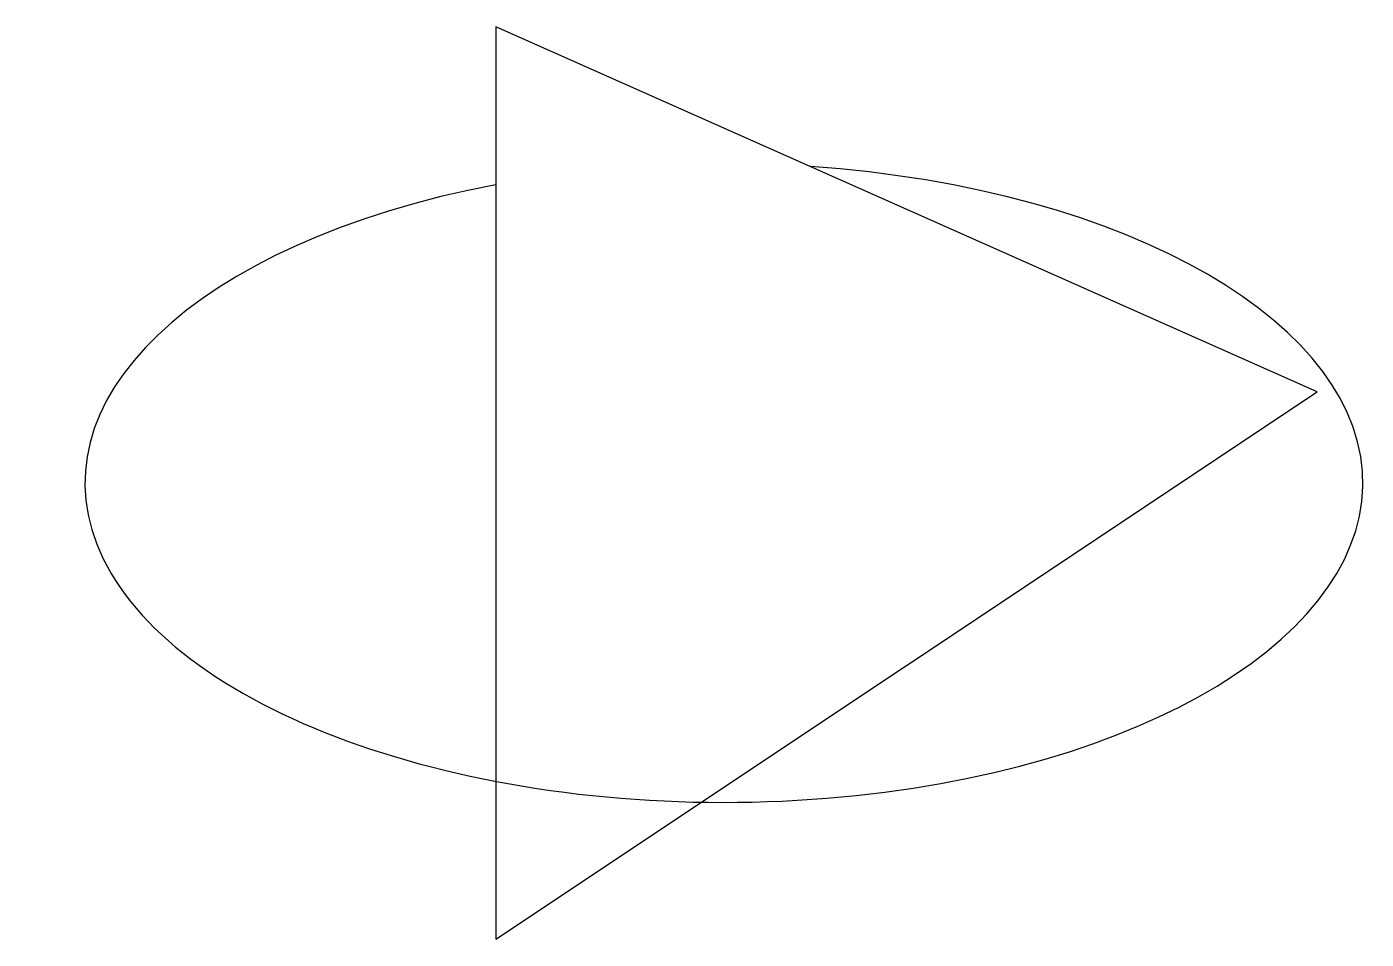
# Model space of a CAD drawing. Header units: millimetres. Extents: x -0.3 to 29.1, y 0 to 20.
import ezdxf

# ---------------------------------------------------------------- set-up
doc = ezdxf.new("R2010")
doc.units = ezdxf.units.MM
doc.layers.get('0').update_dxf_attribs({"lineweight": 25})

msp = doc.modelspace()

# ---------------------------------------------------------------- linework, layer by layer
at = {"flags": 128}
msp.add_lwpolyline([(10, 0), (28, 12), (10, 20)], close=True, dxfattribs=at)
msp.add_ellipse((15, 10), major_axis=(14, 0), ratio=0.5, start_param=1.936004, end_param=7.718212)

doc.saveas('drawing.dxf')
